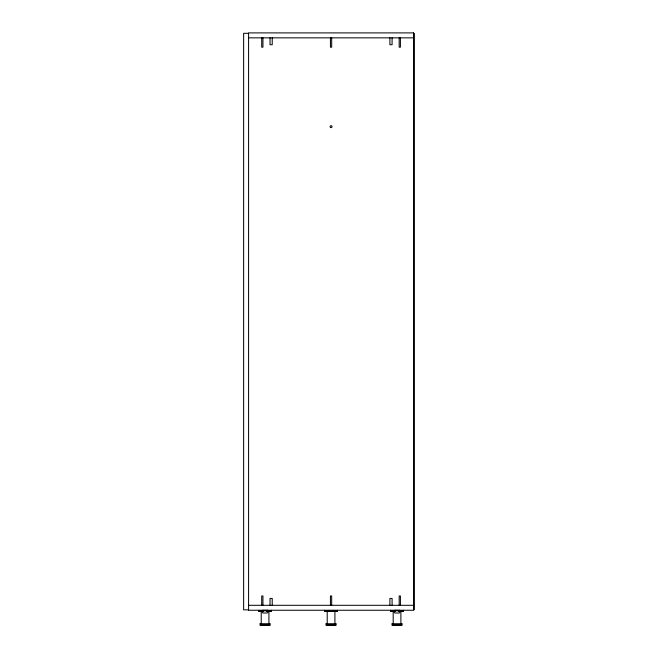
<?xml version="1.0" encoding="UTF-8"?>
<svg xmlns="http://www.w3.org/2000/svg" width="658" height="658" viewBox="0 0 658 658"><rect width="100%" height="100%" fill="white"/><g stroke="black" fill="none" stroke-linecap="round" stroke-linejoin="round"><path stroke-width="0.99" d="M248.584 33.311L243.633 33.311L243.633 609.843L248.584 609.843M413.545 33.451L414.367 33.451L414.367 609.703L413.545 609.703M248.584 37.851L413.545 37.851M248.584 605.302L413.545 605.302M263.027 611.076L261.226 611.076L261.226 623.726M267.477 611.076L268.925 611.076L268.925 623.726M395.121 610.254A0.823 0.823 0 0 0 394.298 611.076L393.196 611.076L393.196 623.726M399.768 611.076L400.895 611.076L400.895 623.726M399.793 611.356L403.37 611.356L403.37 610.254M259.852 623.726L270.306 623.726M325.833 623.726L336.287 623.726M391.823 623.726L402.268 623.726M259.852 624.829L270.306 624.829M325.833 624.829L336.287 624.829M391.823 624.829L402.268 624.829M261.226 624.96L268.925 624.96M327.215 624.96L334.914 624.96M393.196 624.96L400.895 624.96M260.132 625.1L270.027 625.1M326.113 625.1L336.016 625.1M392.094 625.1L401.997 625.1M403.091 611.356L403.091 610.805L391 610.805L391 611.356M400.409 37.851L400.409 47.195L399.176 47.195L399.176 37.851M400.409 605.302L400.409 595.959L399.176 595.959L399.176 605.302M399.241 610.254L399.241 611.356L398.682 610.805M398.97 610.805L398.97 611.356M398.797 610.254L398.797 611.356M397.596 610.254L396.494 610.254M395.409 610.805L395.409 611.356L390.72 611.356L390.72 610.254M395.294 610.254L395.294 611.356M395.121 610.805L395.121 611.356M394.849 610.254L394.849 611.356M394.298 611.076L394.298 612.179A0.823 0.823 0 0 0 395.121 613.001L398.97 613.001A0.823 0.823 0 0 0 399.793 612.179L399.793 611.076A0.823 0.823 0 0 0 399.077 610.262M392.094 37.851L392.094 44.719L389.898 44.719L389.898 37.851M392.094 605.302L392.094 598.435L389.898 598.435L389.898 605.302M337.381 610.254L337.381 611.356L324.739 611.356L324.739 610.254M337.11 611.356L337.11 610.805L325.011 610.805L325.011 611.356M334.914 623.726L334.914 611.076L327.215 611.076L327.215 623.726M333.236 610.254L333.236 611.356M331.681 37.851L331.681 47.195L330.439 47.195L330.439 37.851M331.681 605.302L331.681 595.959L330.439 595.959L330.439 605.302M328.86 610.254L328.893 611.356M272.223 37.851L272.223 44.719L270.027 44.719L270.027 37.851M272.223 605.302L272.223 598.435L270.027 598.435L270.027 605.302M271.4 610.254L271.4 611.356L266.72 611.356L266.835 610.254M271.129 611.356L271.129 610.805L259.03 610.805L259.03 611.356M267.28 610.254L267.28 611.356M267 610.805L267 611.356M265.626 610.254L264.532 610.254M263.439 610.805L263.439 611.356L258.759 611.356L258.759 610.254M263.323 610.254L263.323 611.356M263.151 610.805L263.151 611.356M262.945 37.851L262.945 47.195L261.711 47.195L261.711 37.851M262.945 605.302L262.945 595.959L261.711 595.959L261.711 605.302M262.879 610.254L262.879 611.356M267 610.254A0.823 0.823 0 0 1 267.831 611.076L267.831 612.179A0.823 0.823 0 0 1 267 613.001L263.151 613.001A0.823 0.823 0 0 1 262.328 612.179L262.328 611.076A0.823 0.823 0 0 1 263.151 610.254M413.545 32.9L248.584 32.9L248.584 610.254L413.545 610.254L413.545 32.9M330.579 127.487A0.962 0.962 0 0 0 332.027 126.649A0.962 0.962 0 0 0 330.579 125.818A0.962 0.962 0 0 0 330.579 127.487"/></g></svg>
